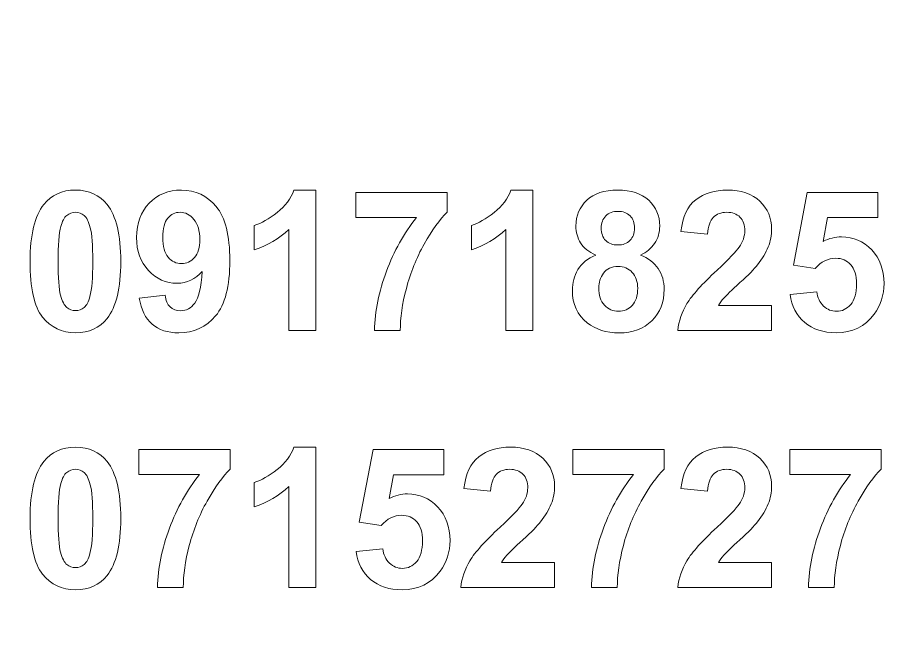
# Model space of a CAD drawing. Header units: millimetres. Extents: x -171.7 to -121.7, y -138.5 to -88.5.
# Drawn here: x -156.3 to -138.34, y -126 to -113.5 of the extents above; entities that cross this region are included whole.
import ezdxf

# ---------------------------------------------------------------- set-up
doc = ezdxf.new("R2010")
doc.units = ezdxf.units.MM
doc.header["$MEASUREMENT"] = 0
doc.layers.add('Layer 1', color=7, linetype='Continuous')

msp = doc.modelspace()

# ---------------------------------------------------------------- linework, layer by layer
at = {"layer": 'Layer 1', "color": 250, "lineweight": 18}
msp.add_open_spline([(-168.6577, -88.5016), (-168.6577, -88.5016), (-124.6578, -88.5016), (-124.6578, -88.5016), (-123.0078, -88.5016), (-121.6578, -89.8517), (-121.6578, -91.5016), (-121.6578, -91.5016), (-121.6578, -135.5016), (-121.6578, -135.5016), (-121.6578, -137.1515), (-123.0078, -138.5016), (-124.6578, -138.5016), (-124.6578, -138.5016), (-168.6577, -138.5016), (-168.6577, -138.5016), (-170.3078, -138.5016), (-171.6578, -137.1515), (-171.6578, -135.5016), (-171.6578, -135.5016), (-171.6578, -91.5016), (-171.6578, -91.5016), (-171.6578, -89.8517), (-170.3078, -88.5016), (-168.6577, -88.5016)], degree=3, knots=[0, 0, 0, 0, 0.125, 0.125, 0.125, 0.25, 0.25, 0.25, 0.375, 0.375, 0.375, 0.5, 0.5, 0.5, 0.625, 0.625, 0.625, 0.75, 0.75, 0.75, 0.875, 0.875, 0.875, 1, 1, 1, 1], dxfattribs=at)
at = {"layer": 'Layer 1', "color": 250, "lineweight": 9}
for points, knots in [([(-155.1194, -117.0261), (-154.843, -117.0261), (-154.6268, -117.1246), (-154.4709, -117.3219), (-154.2853, -117.5555), (-154.1924, -117.9432), (-154.1924, -118.4845), (-154.1924, -119.0243), (-154.286, -119.4127), (-154.4729, -119.6489), (-154.6273, -119.8436), (-154.843, -119.9411), (-155.1194, -119.9411), (-155.3972, -119.9411), (-155.6211, -119.8341), (-155.7911, -119.6206), (-155.9612, -119.4072), (-156.0462, -119.0265), (-156.0462, -118.4787), (-156.0462, -117.9414), (-155.9529, -117.5544), (-155.7659, -117.3182), (-155.6113, -117.1236), (-155.3959, -117.0261), (-155.1194, -117.0261)], [0, 0, 0, 0, 0.125, 0.125, 0.125, 0.25, 0.25, 0.25, 0.375, 0.375, 0.375, 0.5, 0.5, 0.5, 0.625, 0.625, 0.625, 0.75, 0.75, 0.75, 0.875, 0.875, 0.875, 1, 1, 1, 1]), ([(-153.8148, -119.2322), (-153.8148, -119.2322), (-153.2851, -119.1737), (-153.2851, -119.1737), (-153.2722, -119.2815), (-153.2385, -119.3615), (-153.1839, -119.4135), (-153.1294, -119.465), (-153.0573, -119.4912), (-152.9677, -119.4912), (-152.8549, -119.4912), (-152.7588, -119.4393), (-152.6796, -119.3353), (-152.6004, -119.2314), (-152.5497, -119.016), (-152.5278, -118.689), (-152.6653, -118.8485), (-152.8373, -118.9285), (-153.0437, -118.9285), (-153.2684, -118.9285), (-153.462, -118.8417), (-153.625, -118.6683), (-153.7879, -118.495), (-153.8693, -118.2698), (-153.8693, -117.9918), (-153.8693, -117.7023), (-153.7833, -117.469), (-153.6113, -117.2918), (-153.4392, -117.1145), (-153.2202, -117.0261), (-152.9541, -117.0261), (-152.6648, -117.0261), (-152.4272, -117.1381), (-152.2415, -117.3618), (-152.0559, -117.586), (-151.9631, -117.954), (-151.9631, -118.467), (-151.9631, -118.9888), (-152.0599, -119.3652), (-152.2531, -119.5962), (-152.4466, -119.8273), (-152.6983, -119.9429), (-153.0086, -119.9429), (-153.232, -119.9427), (-153.4125, -119.8836), (-153.55, -119.7647), (-153.6876, -119.646), (-153.7759, -119.4684), (-153.8148, -119.2322)], [0, 0, 0, 0, 0.0625, 0.0625, 0.0625, 0.125, 0.125, 0.125, 0.1875, 0.1875, 0.1875, 0.25, 0.25, 0.25, 0.3125, 0.3125, 0.3125, 0.375, 0.375, 0.375, 0.4375, 0.4375, 0.4375, 0.5, 0.5, 0.5, 0.5625, 0.5625, 0.5625, 0.625, 0.625, 0.625, 0.6875, 0.6875, 0.6875, 0.75, 0.75, 0.75, 0.8125, 0.8125, 0.8125, 0.875, 0.875, 0.875, 0.9375, 0.9375, 0.9375, 1, 1, 1, 1]), ([(-150.2086, -119.8923), (-150.2086, -119.8923), (-150.7557, -119.8923), (-150.7557, -119.8923), (-150.7557, -119.8923), (-150.7557, -117.8301), (-150.7557, -117.8301), (-150.9557, -118.0173), (-151.1913, -118.1554), (-151.4626, -118.2451), (-151.4626, -118.2451), (-151.4626, -117.7484), (-151.4626, -117.7484), (-151.3198, -117.7016), (-151.1646, -117.6133), (-150.9974, -117.4825), (-150.8298, -117.3521), (-150.7149, -117.1998), (-150.6525, -117.0261), (-150.6525, -117.0261), (-150.2086, -117.0261), (-150.2086, -117.0261), (-150.2086, -117.0261), (-150.2086, -119.8923), (-150.2086, -119.8923)], [0, 0, 0, 0, 0.125, 0.125, 0.125, 0.25, 0.25, 0.25, 0.375, 0.375, 0.375, 0.5, 0.5, 0.5, 0.625, 0.625, 0.625, 0.75, 0.75, 0.75, 0.875, 0.875, 0.875, 1, 1, 1, 1]), ([(-149.3905, -117.5849), (-149.3905, -117.5849), (-149.3905, -117.0766), (-149.3905, -117.0766), (-149.3905, -117.0766), (-147.5193, -117.0766), (-147.5193, -117.0766), (-147.5193, -117.0766), (-147.5193, -117.4738), (-147.5193, -117.4738), (-147.6739, -117.6257), (-147.8309, -117.8439), (-147.9906, -118.128), (-148.1503, -118.4126), (-148.272, -118.7145), (-148.3557, -119.0346), (-148.4394, -119.3546), (-148.4807, -119.6405), (-148.4794, -119.8923), (-148.4794, -119.8923), (-149.0071, -119.8923), (-149.0071, -119.8923), (-148.998, -119.4977), (-148.9165, -119.0952), (-148.7627, -118.6851), (-148.6089, -118.2748), (-148.4035, -117.9083), (-148.1465, -117.5849), (-148.1465, -117.5849), (-149.3905, -117.5849), (-149.3905, -117.5849)], [0, 0, 0, 0, 0.1, 0.1, 0.1, 0.2, 0.2, 0.2, 0.3, 0.3, 0.3, 0.4, 0.4, 0.4, 0.5, 0.5, 0.5, 0.6, 0.6, 0.6, 0.7, 0.7, 0.7, 0.8, 0.8, 0.8, 0.9, 0.9, 0.9, 1, 1, 1, 1]), ([(-145.7727, -119.8923), (-145.7727, -119.8923), (-146.3199, -119.8923), (-146.3199, -119.8923), (-146.3199, -119.8923), (-146.3199, -117.8301), (-146.3199, -117.8301), (-146.5197, -118.0173), (-146.7555, -118.1554), (-147.0267, -118.2451), (-147.0267, -118.2451), (-147.0267, -117.7484), (-147.0267, -117.7484), (-146.8839, -117.7016), (-146.7288, -117.6133), (-146.5615, -117.4825), (-146.394, -117.3521), (-146.2793, -117.1998), (-146.2167, -117.0261), (-146.2167, -117.0261), (-145.7727, -117.0261), (-145.7727, -117.0261), (-145.7727, -117.0261), (-145.7727, -119.8923), (-145.7727, -119.8923)], [0, 0, 0, 0, 0.125, 0.125, 0.125, 0.25, 0.25, 0.25, 0.375, 0.375, 0.375, 0.5, 0.5, 0.5, 0.625, 0.625, 0.625, 0.75, 0.75, 0.75, 0.875, 0.875, 0.875, 1, 1, 1, 1]), ([(-144.4855, -118.3522), (-144.6273, -118.2922), (-144.7301, -118.2102), (-144.7943, -118.1059), (-144.8583, -118.0013), (-144.8906, -117.8869), (-144.8906, -117.7622), (-144.8906, -117.5493), (-144.8161, -117.3731), (-144.6676, -117.2344), (-144.519, -117.0955), (-144.3079, -117.0261), (-144.034, -117.0261), (-143.7626, -117.0261), (-143.5518, -117.0955), (-143.4019, -117.2344), (-143.2521, -117.3731), (-143.1769, -117.5493), (-143.1769, -117.7622), (-143.1769, -117.8945), (-143.2114, -118.0121), (-143.2801, -118.1154), (-143.3491, -118.2185), (-143.4457, -118.2974), (-143.5704, -118.3522), (-143.412, -118.4158), (-143.2918, -118.5084), (-143.2093, -118.6305), (-143.1267, -118.7526), (-143.0854, -118.8936), (-143.0854, -119.053), (-143.0854, -119.3164), (-143.1696, -119.5308), (-143.3378, -119.6958), (-143.5057, -119.8604), (-143.7295, -119.9429), (-144.0086, -119.9429), (-144.2683, -119.9427), (-144.4845, -119.8748), (-144.657, -119.7386), (-144.8609, -119.5777), (-144.9626, -119.3568), (-144.9626, -119.0763), (-144.9626, -118.9219), (-144.9244, -118.7802), (-144.8478, -118.6509), (-144.7711, -118.5219), (-144.6505, -118.4221), (-144.4855, -118.3522)], [0, 0, 0, 0, 0.0625, 0.0625, 0.0625, 0.125, 0.125, 0.125, 0.1875, 0.1875, 0.1875, 0.25, 0.25, 0.25, 0.3125, 0.3125, 0.3125, 0.375, 0.375, 0.375, 0.4375, 0.4375, 0.4375, 0.5, 0.5, 0.5, 0.5625, 0.5625, 0.5625, 0.625, 0.625, 0.625, 0.6875, 0.6875, 0.6875, 0.75, 0.75, 0.75, 0.8125, 0.8125, 0.8125, 0.875, 0.875, 0.875, 0.9375, 0.9375, 0.9375, 1, 1, 1, 1]), ([(-140.8891, -119.384), (-140.8891, -119.384), (-140.8891, -119.8923), (-140.8891, -119.8923), (-140.8891, -119.8923), (-142.8074, -119.8923), (-142.8074, -119.8923), (-142.7867, -119.7001), (-142.7243, -119.5181), (-142.6203, -119.3463), (-142.5164, -119.1741), (-142.3115, -118.9459), (-142.0049, -118.6618), (-141.7585, -118.4318), (-141.6071, -118.2763), (-141.5515, -118.1942), (-141.4763, -118.0815), (-141.4385, -117.9697), (-141.4385, -117.8596), (-141.4385, -117.7375), (-141.4712, -117.6438), (-141.537, -117.5781), (-141.6023, -117.5126), (-141.6928, -117.4796), (-141.8084, -117.4796), (-141.9228, -117.4796), (-142.0136, -117.5141), (-142.0812, -117.5827), (-142.1484, -117.6518), (-142.1876, -117.7659), (-142.1978, -117.9258), (-142.1978, -117.9258), (-142.7432, -117.8713), (-142.7432, -117.8713), (-142.7108, -117.5701), (-142.6087, -117.3539), (-142.4372, -117.2227), (-142.2661, -117.0916), (-142.0518, -117.0261), (-141.7949, -117.0261), (-141.5129, -117.0261), (-141.2917, -117.1021), (-141.1307, -117.254), (-140.9698, -117.4058), (-140.8891, -117.5948), (-140.8891, -117.8203), (-140.8891, -117.949), (-140.9124, -118.0714), (-140.9585, -118.1877), (-141.0047, -118.3035), (-141.0777, -118.4252), (-141.1777, -118.5528), (-141.2438, -118.6371), (-141.3633, -118.7584), (-141.5358, -118.9169), (-141.7084, -119.0753), (-141.8178, -119.1802), (-141.864, -119.2322), (-141.9101, -119.2841), (-141.9475, -119.3347), (-141.9759, -119.384), (-141.9759, -119.384), (-140.8891, -119.384), (-140.8891, -119.384)], [0, 0, 0, 0, 0.047619, 0.047619, 0.047619, 0.0952381, 0.0952381, 0.0952381, 0.1428571, 0.1428571, 0.1428571, 0.1904762, 0.1904762, 0.1904762, 0.2380952, 0.2380952, 0.2380952, 0.2857143, 0.2857143, 0.2857143, 0.3333333, 0.3333333, 0.3333333, 0.3809524, 0.3809524, 0.3809524, 0.4285714, 0.4285714, 0.4285714, 0.4761905, 0.4761905, 0.4761905, 0.5238095, 0.5238095, 0.5238095, 0.5714286, 0.5714286, 0.5714286, 0.6190476, 0.6190476, 0.6190476, 0.6666667, 0.6666667, 0.6666667, 0.7142857, 0.7142857, 0.7142857, 0.7619048, 0.7619048, 0.7619048, 0.8095238, 0.8095238, 0.8095238, 0.8571429, 0.8571429, 0.8571429, 0.9047619, 0.9047619, 0.9047619, 0.952381, 0.952381, 0.952381, 1, 1, 1, 1]), ([(-140.5113, -119.158), (-140.5113, -119.158), (-139.9664, -119.1017), (-139.9664, -119.1017), (-139.9507, -119.2249), (-139.9046, -119.3227), (-139.8279, -119.395), (-139.7513, -119.4668), (-139.663, -119.5029), (-139.5631, -119.5029), (-139.449, -119.5028), (-139.3524, -119.4564), (-139.2731, -119.3637), (-139.1939, -119.2707), (-139.1544, -119.1308), (-139.1544, -118.9441), (-139.1544, -118.7686), (-139.1936, -118.6375), (-139.2721, -118.5499), (-139.3505, -118.4619), (-139.4526, -118.4184), (-139.5787, -118.4184), (-139.7357, -118.4184), (-139.8767, -118.4878), (-140.0012, -118.6265), (-140.0012, -118.6265), (-140.4452, -118.5622), (-140.4452, -118.5622), (-140.4452, -118.5622), (-140.1648, -117.0766), (-140.1648, -117.0766), (-140.1648, -117.0766), (-138.718, -117.0766), (-138.718, -117.0766), (-138.718, -117.0766), (-138.718, -117.589), (-138.718, -117.589), (-138.718, -117.589), (-139.7502, -117.589), (-139.7502, -117.589), (-139.7502, -117.589), (-139.8355, -118.0735), (-139.8355, -118.0735), (-139.7138, -118.0126), (-139.5893, -117.982), (-139.4617, -117.982), (-139.219, -117.982), (-139.0134, -118.0703), (-138.8444, -118.2469), (-138.6758, -118.4234), (-138.5917, -118.6527), (-138.5917, -118.9343), (-138.5916, -119.1693), (-138.6596, -119.379), (-138.7958, -119.5631), (-138.9814, -119.8149), (-139.2394, -119.9411), (-139.5689, -119.9411), (-139.8327, -119.9411), (-140.0474, -119.8702), (-140.2134, -119.7288), (-140.3798, -119.5871), (-140.479, -119.3971), (-140.5113, -119.158)], [0, 0, 0, 0, 0.047619, 0.047619, 0.047619, 0.0952381, 0.0952381, 0.0952381, 0.1428571, 0.1428571, 0.1428571, 0.1904762, 0.1904762, 0.1904762, 0.2380952, 0.2380952, 0.2380952, 0.2857143, 0.2857143, 0.2857143, 0.3333333, 0.3333333, 0.3333333, 0.3809524, 0.3809524, 0.3809524, 0.4285714, 0.4285714, 0.4285714, 0.4761905, 0.4761905, 0.4761905, 0.5238095, 0.5238095, 0.5238095, 0.5714286, 0.5714286, 0.5714286, 0.6190476, 0.6190476, 0.6190476, 0.6666667, 0.6666667, 0.6666667, 0.7142857, 0.7142857, 0.7142857, 0.7619048, 0.7619048, 0.7619048, 0.8095238, 0.8095238, 0.8095238, 0.8571429, 0.8571429, 0.8571429, 0.9047619, 0.9047619, 0.9047619, 0.952381, 0.952381, 0.952381, 1, 1, 1, 1]), ([(-144.3726, -117.8011), (-144.3726, -117.9101), (-144.3417, -117.9952), (-144.2803, -118.0561), (-144.2185, -118.1172), (-144.1365, -118.1477), (-144.034, -118.1477), (-143.9301, -118.1477), (-143.8469, -118.1168), (-143.7848, -118.0551), (-143.7222, -117.9937), (-143.691, -117.9083), (-143.691, -117.7989), (-143.691, -117.6965), (-143.7219, -117.6144), (-143.7836, -117.5526), (-143.8454, -117.4912), (-143.9268, -117.4603), (-144.0282, -117.4603), (-144.1332, -117.4603), (-144.2167, -117.4916), (-144.2793, -117.5537), (-144.3414, -117.6162), (-144.3726, -117.6986), (-144.3726, -117.8011)], [0, 0, 0, 0, 0.125, 0.125, 0.125, 0.25, 0.25, 0.25, 0.375, 0.375, 0.375, 0.5, 0.5, 0.5, 0.625, 0.625, 0.625, 0.75, 0.75, 0.75, 0.875, 0.875, 0.875, 1, 1, 1, 1]), ([(-155.1194, -117.4796), (-155.1855, -117.4796), (-155.2446, -117.501), (-155.2965, -117.5432), (-155.3485, -117.5853), (-155.3888, -117.6609), (-155.4173, -117.7698), (-155.4549, -117.9115), (-155.4738, -118.1496), (-155.4738, -118.4845), (-155.4738, -118.8194), (-155.4569, -119.0494), (-155.4231, -119.1748), (-155.3893, -119.3001), (-155.3468, -119.3833), (-155.2956, -119.4251), (-155.2445, -119.4665), (-155.1856, -119.4872), (-155.1194, -119.4872), (-155.0532, -119.4872), (-154.9941, -119.4662), (-154.9421, -119.424), (-154.8903, -119.3818), (-154.85, -119.3063), (-154.8216, -119.1973), (-154.7839, -119.0571), (-154.765, -118.8194), (-154.765, -118.4845), (-154.765, -118.1496), (-154.7819, -117.9196), (-154.8157, -117.7943), (-154.8493, -117.6689), (-154.8918, -117.5853), (-154.9433, -117.5432), (-154.9944, -117.501), (-155.0532, -117.4796), (-155.1194, -117.4796)], [0, 0, 0, 0, 0.0833333, 0.0833333, 0.0833333, 0.1666667, 0.1666667, 0.1666667, 0.25, 0.25, 0.25, 0.3333333, 0.3333333, 0.3333333, 0.4166667, 0.4166667, 0.4166667, 0.5, 0.5, 0.5, 0.5833333, 0.5833333, 0.5833333, 0.6666667, 0.6666667, 0.6666667, 0.75, 0.75, 0.75, 0.8333333, 0.8333333, 0.8333333, 0.9166667, 0.9166667, 0.9166667, 1, 1, 1, 1]), ([(-152.5765, -118.0365), (-152.5765, -117.86), (-152.617, -117.723), (-152.6981, -117.6257), (-152.7792, -117.5282), (-152.8731, -117.4796), (-152.9796, -117.4796), (-153.0807, -117.4796), (-153.1648, -117.5196), (-153.2317, -117.5995), (-153.2986, -117.6794), (-153.332, -117.8102), (-153.332, -117.9918), (-153.332, -118.176), (-153.2956, -118.3115), (-153.2227, -118.3977), (-153.1501, -118.4841), (-153.0593, -118.5274), (-152.9503, -118.5274), (-152.8451, -118.5274), (-152.7565, -118.486), (-152.6845, -118.4028), (-152.6125, -118.3196), (-152.5765, -118.1974), (-152.5765, -118.0365)], [0, 0, 0, 0, 0.125, 0.125, 0.125, 0.25, 0.25, 0.25, 0.375, 0.375, 0.375, 0.5, 0.5, 0.5, 0.625, 0.625, 0.625, 0.75, 0.75, 0.75, 0.875, 0.875, 0.875, 1, 1, 1, 1]), ([(-144.4234, -119.024), (-144.4234, -119.1744), (-144.3846, -119.2918), (-144.3075, -119.3764), (-144.2301, -119.4607), (-144.1338, -119.5029), (-144.0184, -119.5029), (-143.9053, -119.5028), (-143.812, -119.4622), (-143.7378, -119.3812), (-143.6638, -119.3001), (-143.6267, -119.1828), (-143.6267, -119.0298), (-143.6267, -118.8961), (-143.6644, -118.7886), (-143.7397, -118.7075), (-143.8153, -118.6262), (-143.9104, -118.5858), (-144.026, -118.5858), (-144.1597, -118.5858), (-144.2592, -118.632), (-144.325, -118.7239), (-144.3904, -118.8162), (-144.4234, -118.9161), (-144.4234, -119.024)], [0, 0, 0, 0, 0.125, 0.125, 0.125, 0.25, 0.25, 0.25, 0.375, 0.375, 0.375, 0.5, 0.5, 0.5, 0.625, 0.625, 0.625, 0.75, 0.75, 0.75, 0.875, 0.875, 0.875, 1, 1, 1, 1]), ([(-155.1194, -122.2775), (-154.843, -122.2775), (-154.6268, -122.3758), (-154.4709, -122.5732), (-154.2853, -122.8067), (-154.1924, -123.1944), (-154.1924, -123.7358), (-154.1924, -124.2757), (-154.286, -124.664), (-154.4729, -124.9002), (-154.6273, -125.0949), (-154.843, -125.1923), (-155.1194, -125.1923), (-155.3972, -125.1923), (-155.6211, -125.0855), (-155.7911, -124.8718), (-155.9612, -124.6586), (-156.0462, -124.2779), (-156.0462, -123.7299), (-156.0462, -123.1926), (-155.9529, -122.8057), (-155.7659, -122.5696), (-155.6113, -122.3748), (-155.3959, -122.2775), (-155.1194, -122.2775)], [0, 0, 0, 0, 0.125, 0.125, 0.125, 0.25, 0.25, 0.25, 0.375, 0.375, 0.375, 0.5, 0.5, 0.5, 0.625, 0.625, 0.625, 0.75, 0.75, 0.75, 0.875, 0.875, 0.875, 1, 1, 1, 1]), ([(-153.8264, -122.8362), (-153.8264, -122.8362), (-153.8264, -122.328), (-153.8264, -122.328), (-153.8264, -122.328), (-151.9551, -122.328), (-151.9551, -122.328), (-151.9551, -122.328), (-151.9551, -122.725), (-151.9551, -122.725), (-152.1097, -122.8769), (-152.2668, -123.0953), (-152.4264, -123.3794), (-152.5861, -123.6638), (-152.7078, -123.9657), (-152.7915, -124.2858), (-152.8753, -124.6058), (-152.9165, -124.8918), (-152.9152, -125.1436), (-152.9152, -125.1436), (-153.4429, -125.1436), (-153.4429, -125.1436), (-153.4339, -124.749), (-153.3522, -124.3465), (-153.1985, -123.9363), (-153.0447, -123.5262), (-152.8393, -123.1595), (-152.5823, -122.8362), (-152.5823, -122.8362), (-153.8264, -122.8362), (-153.8264, -122.8362)], [0, 0, 0, 0, 0.1, 0.1, 0.1, 0.2, 0.2, 0.2, 0.3, 0.3, 0.3, 0.4, 0.4, 0.4, 0.5, 0.5, 0.5, 0.6, 0.6, 0.6, 0.7, 0.7, 0.7, 0.8, 0.8, 0.8, 0.9, 0.9, 0.9, 1, 1, 1, 1]), ([(-150.2086, -125.1436), (-150.2086, -125.1436), (-150.7557, -125.1436), (-150.7557, -125.1436), (-150.7557, -125.1436), (-150.7557, -123.0815), (-150.7557, -123.0815), (-150.9557, -123.2685), (-151.1913, -123.4066), (-151.4626, -123.4963), (-151.4626, -123.4963), (-151.4626, -122.9997), (-151.4626, -122.9997), (-151.3198, -122.9528), (-151.1646, -122.8645), (-150.9974, -122.7338), (-150.8298, -122.6033), (-150.7149, -122.451), (-150.6525, -122.2775), (-150.6525, -122.2775), (-150.2086, -122.2775), (-150.2086, -122.2775), (-150.2086, -122.2775), (-150.2086, -125.1436), (-150.2086, -125.1436)], [0, 0, 0, 0, 0.125, 0.125, 0.125, 0.25, 0.25, 0.25, 0.375, 0.375, 0.375, 0.5, 0.5, 0.5, 0.625, 0.625, 0.625, 0.75, 0.75, 0.75, 0.875, 0.875, 0.875, 1, 1, 1, 1]), ([(-149.3829, -124.4094), (-149.3829, -124.4094), (-148.8376, -124.353), (-148.8376, -124.353), (-148.822, -124.4762), (-148.776, -124.5739), (-148.6994, -124.6462), (-148.6229, -124.7181), (-148.5347, -124.7541), (-148.4346, -124.7541), (-148.3205, -124.7541), (-148.2237, -124.7076), (-148.1445, -124.6149), (-148.0653, -124.5219), (-148.0256, -124.3821), (-148.0256, -124.1953), (-148.0256, -124.0198), (-148.0648, -123.8887), (-148.1435, -123.8011), (-148.222, -123.7133), (-148.3243, -123.6696), (-148.4502, -123.6696), (-148.6073, -123.6696), (-148.7481, -123.739), (-148.8726, -123.8778), (-148.8726, -123.8778), (-149.3166, -123.8134), (-149.3166, -123.8134), (-149.3166, -123.8134), (-149.0364, -122.328), (-149.0364, -122.328), (-149.0364, -122.328), (-147.5894, -122.328), (-147.5894, -122.328), (-147.5894, -122.328), (-147.5894, -122.8402), (-147.5894, -122.8402), (-147.5894, -122.8402), (-148.6214, -122.8402), (-148.6214, -122.8402), (-148.6214, -122.8402), (-148.7072, -123.3249), (-148.7072, -123.3249), (-148.5852, -123.2638), (-148.4605, -123.2333), (-148.3333, -123.2333), (-148.0907, -123.2333), (-147.8848, -123.3216), (-147.7161, -123.4981), (-147.5474, -123.6748), (-147.4629, -123.9039), (-147.4629, -124.1855), (-147.4629, -124.4205), (-147.5312, -124.6302), (-147.6674, -124.8144), (-147.8531, -125.0662), (-148.1106, -125.1923), (-148.4404, -125.1923), (-148.7039, -125.1923), (-148.9188, -125.1214), (-149.085, -124.9801), (-149.251, -124.8384), (-149.3505, -124.6484), (-149.3829, -124.4094)], [0, 0, 0, 0, 0.047619, 0.047619, 0.047619, 0.0952381, 0.0952381, 0.0952381, 0.1428571, 0.1428571, 0.1428571, 0.1904762, 0.1904762, 0.1904762, 0.2380952, 0.2380952, 0.2380952, 0.2857143, 0.2857143, 0.2857143, 0.3333333, 0.3333333, 0.3333333, 0.3809524, 0.3809524, 0.3809524, 0.4285714, 0.4285714, 0.4285714, 0.4761905, 0.4761905, 0.4761905, 0.5238095, 0.5238095, 0.5238095, 0.5714286, 0.5714286, 0.5714286, 0.6190476, 0.6190476, 0.6190476, 0.6666667, 0.6666667, 0.6666667, 0.7142857, 0.7142857, 0.7142857, 0.7619048, 0.7619048, 0.7619048, 0.8095238, 0.8095238, 0.8095238, 0.8571429, 0.8571429, 0.8571429, 0.9047619, 0.9047619, 0.9047619, 0.952381, 0.952381, 0.952381, 1, 1, 1, 1]), ([(-145.3248, -124.6353), (-145.3248, -124.6353), (-145.3248, -125.1436), (-145.3248, -125.1436), (-145.3248, -125.1436), (-147.2429, -125.1436), (-147.2429, -125.1436), (-147.2221, -124.9514), (-147.1599, -124.7694), (-147.0559, -124.5975), (-146.9523, -124.4253), (-146.7472, -124.1972), (-146.4405, -123.9131), (-146.1941, -123.6831), (-146.0427, -123.5275), (-145.9871, -123.4455), (-145.9119, -123.3329), (-145.8742, -123.221), (-145.8742, -123.1109), (-145.8741, -122.9888), (-145.9069, -122.8951), (-145.9726, -122.8293), (-146.038, -122.7639), (-146.1284, -122.7308), (-146.2439, -122.7308), (-146.3584, -122.7308), (-146.4492, -122.7654), (-146.5168, -122.8341), (-146.5842, -122.903), (-146.623, -123.0171), (-146.6335, -123.177), (-146.6335, -123.177), (-147.1788, -123.1225), (-147.1788, -123.1225), (-147.1462, -122.8213), (-147.0443, -122.6051), (-146.8731, -122.474), (-146.7016, -122.3428), (-146.4874, -122.2775), (-146.2305, -122.2775), (-145.9486, -122.2775), (-145.7273, -122.3534), (-145.5664, -122.5052), (-145.4054, -122.6571), (-145.3248, -122.8461), (-145.3248, -123.0717), (-145.3248, -123.2002), (-145.3481, -123.3226), (-145.3942, -123.439), (-145.4403, -123.5549), (-145.5133, -123.6766), (-145.6133, -123.804), (-145.6794, -123.8883), (-145.7989, -124.0097), (-145.9715, -124.1681), (-146.1441, -124.3265), (-146.2534, -124.4315), (-146.2996, -124.4834), (-146.3457, -124.5354), (-146.3831, -124.5859), (-146.4115, -124.6353), (-146.4115, -124.6353), (-145.3248, -124.6353), (-145.3248, -124.6353)], [0, 0, 0, 0, 0.047619, 0.047619, 0.047619, 0.0952381, 0.0952381, 0.0952381, 0.1428571, 0.1428571, 0.1428571, 0.1904762, 0.1904762, 0.1904762, 0.2380952, 0.2380952, 0.2380952, 0.2857143, 0.2857143, 0.2857143, 0.3333333, 0.3333333, 0.3333333, 0.3809524, 0.3809524, 0.3809524, 0.4285714, 0.4285714, 0.4285714, 0.4761905, 0.4761905, 0.4761905, 0.5238095, 0.5238095, 0.5238095, 0.5714286, 0.5714286, 0.5714286, 0.6190476, 0.6190476, 0.6190476, 0.6666667, 0.6666667, 0.6666667, 0.7142857, 0.7142857, 0.7142857, 0.7619048, 0.7619048, 0.7619048, 0.8095238, 0.8095238, 0.8095238, 0.8571429, 0.8571429, 0.8571429, 0.9047619, 0.9047619, 0.9047619, 0.952381, 0.952381, 0.952381, 1, 1, 1, 1]), ([(-144.9549, -122.8362), (-144.9549, -122.8362), (-144.9549, -122.328), (-144.9549, -122.328), (-144.9549, -122.328), (-143.0836, -122.328), (-143.0836, -122.328), (-143.0836, -122.328), (-143.0836, -122.725), (-143.0836, -122.725), (-143.238, -122.8769), (-143.3953, -123.0953), (-143.5548, -123.3794), (-143.7146, -123.6638), (-143.8363, -123.9657), (-143.9199, -124.2858), (-144.0038, -124.6058), (-144.0448, -124.8918), (-144.0435, -125.1436), (-144.0435, -125.1436), (-144.5713, -125.1436), (-144.5713, -125.1436), (-144.5622, -124.749), (-144.4809, -124.3465), (-144.3268, -123.9363), (-144.1731, -123.5262), (-143.9675, -123.1595), (-143.7106, -122.8362), (-143.7106, -122.8362), (-144.9549, -122.8362), (-144.9549, -122.8362)], [0, 0, 0, 0, 0.1, 0.1, 0.1, 0.2, 0.2, 0.2, 0.3, 0.3, 0.3, 0.4, 0.4, 0.4, 0.5, 0.5, 0.5, 0.6, 0.6, 0.6, 0.7, 0.7, 0.7, 0.8, 0.8, 0.8, 0.9, 0.9, 0.9, 1, 1, 1, 1]), ([(-140.8891, -124.6353), (-140.8891, -124.6353), (-140.8891, -125.1436), (-140.8891, -125.1436), (-140.8891, -125.1436), (-142.8074, -125.1436), (-142.8074, -125.1436), (-142.7867, -124.9514), (-142.7243, -124.7694), (-142.6203, -124.5975), (-142.5164, -124.4253), (-142.3115, -124.1972), (-142.0049, -123.9131), (-141.7585, -123.6831), (-141.6071, -123.5275), (-141.5515, -123.4455), (-141.4763, -123.3329), (-141.4385, -123.221), (-141.4385, -123.1109), (-141.4385, -122.9888), (-141.4712, -122.8951), (-141.537, -122.8293), (-141.6023, -122.7639), (-141.6928, -122.7308), (-141.8084, -122.7308), (-141.9228, -122.7308), (-142.0136, -122.7654), (-142.0812, -122.8341), (-142.1484, -122.903), (-142.1876, -123.0171), (-142.1978, -123.177), (-142.1978, -123.177), (-142.7432, -123.1225), (-142.7432, -123.1225), (-142.7108, -122.8213), (-142.6087, -122.6051), (-142.4372, -122.474), (-142.2661, -122.3428), (-142.0518, -122.2775), (-141.7949, -122.2775), (-141.5129, -122.2775), (-141.2917, -122.3534), (-141.1307, -122.5052), (-140.9698, -122.6571), (-140.8891, -122.8461), (-140.8891, -123.0717), (-140.8891, -123.2002), (-140.9124, -123.3226), (-140.9585, -123.439), (-141.0047, -123.5549), (-141.0777, -123.6766), (-141.1777, -123.804), (-141.2438, -123.8883), (-141.3633, -124.0097), (-141.5358, -124.1681), (-141.7084, -124.3265), (-141.8178, -124.4315), (-141.864, -124.4834), (-141.9101, -124.5354), (-141.9475, -124.5859), (-141.9759, -124.6353), (-141.9759, -124.6353), (-140.8891, -124.6353), (-140.8891, -124.6353)], [0, 0, 0, 0, 0.047619, 0.047619, 0.047619, 0.0952381, 0.0952381, 0.0952381, 0.1428571, 0.1428571, 0.1428571, 0.1904762, 0.1904762, 0.1904762, 0.2380952, 0.2380952, 0.2380952, 0.2857143, 0.2857143, 0.2857143, 0.3333333, 0.3333333, 0.3333333, 0.3809524, 0.3809524, 0.3809524, 0.4285714, 0.4285714, 0.4285714, 0.4761905, 0.4761905, 0.4761905, 0.5238095, 0.5238095, 0.5238095, 0.5714286, 0.5714286, 0.5714286, 0.6190476, 0.6190476, 0.6190476, 0.6666667, 0.6666667, 0.6666667, 0.7142857, 0.7142857, 0.7142857, 0.7619048, 0.7619048, 0.7619048, 0.8095238, 0.8095238, 0.8095238, 0.8571429, 0.8571429, 0.8571429, 0.9047619, 0.9047619, 0.9047619, 0.952381, 0.952381, 0.952381, 1, 1, 1, 1]), ([(-140.5193, -122.8362), (-140.5193, -122.8362), (-140.5193, -122.328), (-140.5193, -122.328), (-140.5193, -122.328), (-138.6479, -122.328), (-138.6479, -122.328), (-138.6479, -122.328), (-138.6479, -122.725), (-138.6479, -122.725), (-138.8023, -122.8769), (-138.9596, -123.0953), (-139.1192, -123.3794), (-139.2789, -123.6638), (-139.4007, -123.9657), (-139.4842, -124.2858), (-139.5682, -124.6058), (-139.6092, -124.8918), (-139.6077, -125.1436), (-139.6077, -125.1436), (-140.1357, -125.1436), (-140.1357, -125.1436), (-140.1266, -124.749), (-140.0452, -124.3465), (-139.8911, -123.9363), (-139.7374, -123.5262), (-139.5318, -123.1595), (-139.275, -122.8362), (-139.275, -122.8362), (-140.5193, -122.8362), (-140.5193, -122.8362)], [0, 0, 0, 0, 0.1, 0.1, 0.1, 0.2, 0.2, 0.2, 0.3, 0.3, 0.3, 0.4, 0.4, 0.4, 0.5, 0.5, 0.5, 0.6, 0.6, 0.6, 0.7, 0.7, 0.7, 0.8, 0.8, 0.8, 0.9, 0.9, 0.9, 1, 1, 1, 1]), ([(-155.1194, -122.7308), (-155.1855, -122.7308), (-155.2446, -122.7523), (-155.2965, -122.7944), (-155.3485, -122.8366), (-155.3888, -122.9121), (-155.4173, -123.0211), (-155.4549, -123.1628), (-155.4738, -123.4008), (-155.4738, -123.7358), (-155.4738, -124.0707), (-155.4569, -124.3006), (-155.4231, -124.426), (-155.3893, -124.5514), (-155.3468, -124.6346), (-155.2956, -124.6764), (-155.2445, -124.7177), (-155.1856, -124.7385), (-155.1194, -124.7385), (-155.0532, -124.7385), (-154.9941, -124.7174), (-154.9421, -124.6752), (-154.8903, -124.6332), (-154.85, -124.5575), (-154.8216, -124.4486), (-154.7839, -124.3083), (-154.765, -124.0707), (-154.765, -123.7358), (-154.765, -123.4008), (-154.7819, -123.1708), (-154.8157, -123.0455), (-154.8493, -122.9201), (-154.8918, -122.8366), (-154.9433, -122.7944), (-154.9944, -122.7522), (-155.0532, -122.7308), (-155.1194, -122.7308)], [0, 0, 0, 0, 0.0833333, 0.0833333, 0.0833333, 0.1666667, 0.1666667, 0.1666667, 0.25, 0.25, 0.25, 0.3333333, 0.3333333, 0.3333333, 0.4166667, 0.4166667, 0.4166667, 0.5, 0.5, 0.5, 0.5833333, 0.5833333, 0.5833333, 0.6666667, 0.6666667, 0.6666667, 0.75, 0.75, 0.75, 0.8333333, 0.8333333, 0.8333333, 0.9166667, 0.9166667, 0.9166667, 1, 1, 1, 1])]:
    msp.add_open_spline(points, degree=3, knots=knots, dxfattribs=at)

doc.saveas('drawing.dxf')
